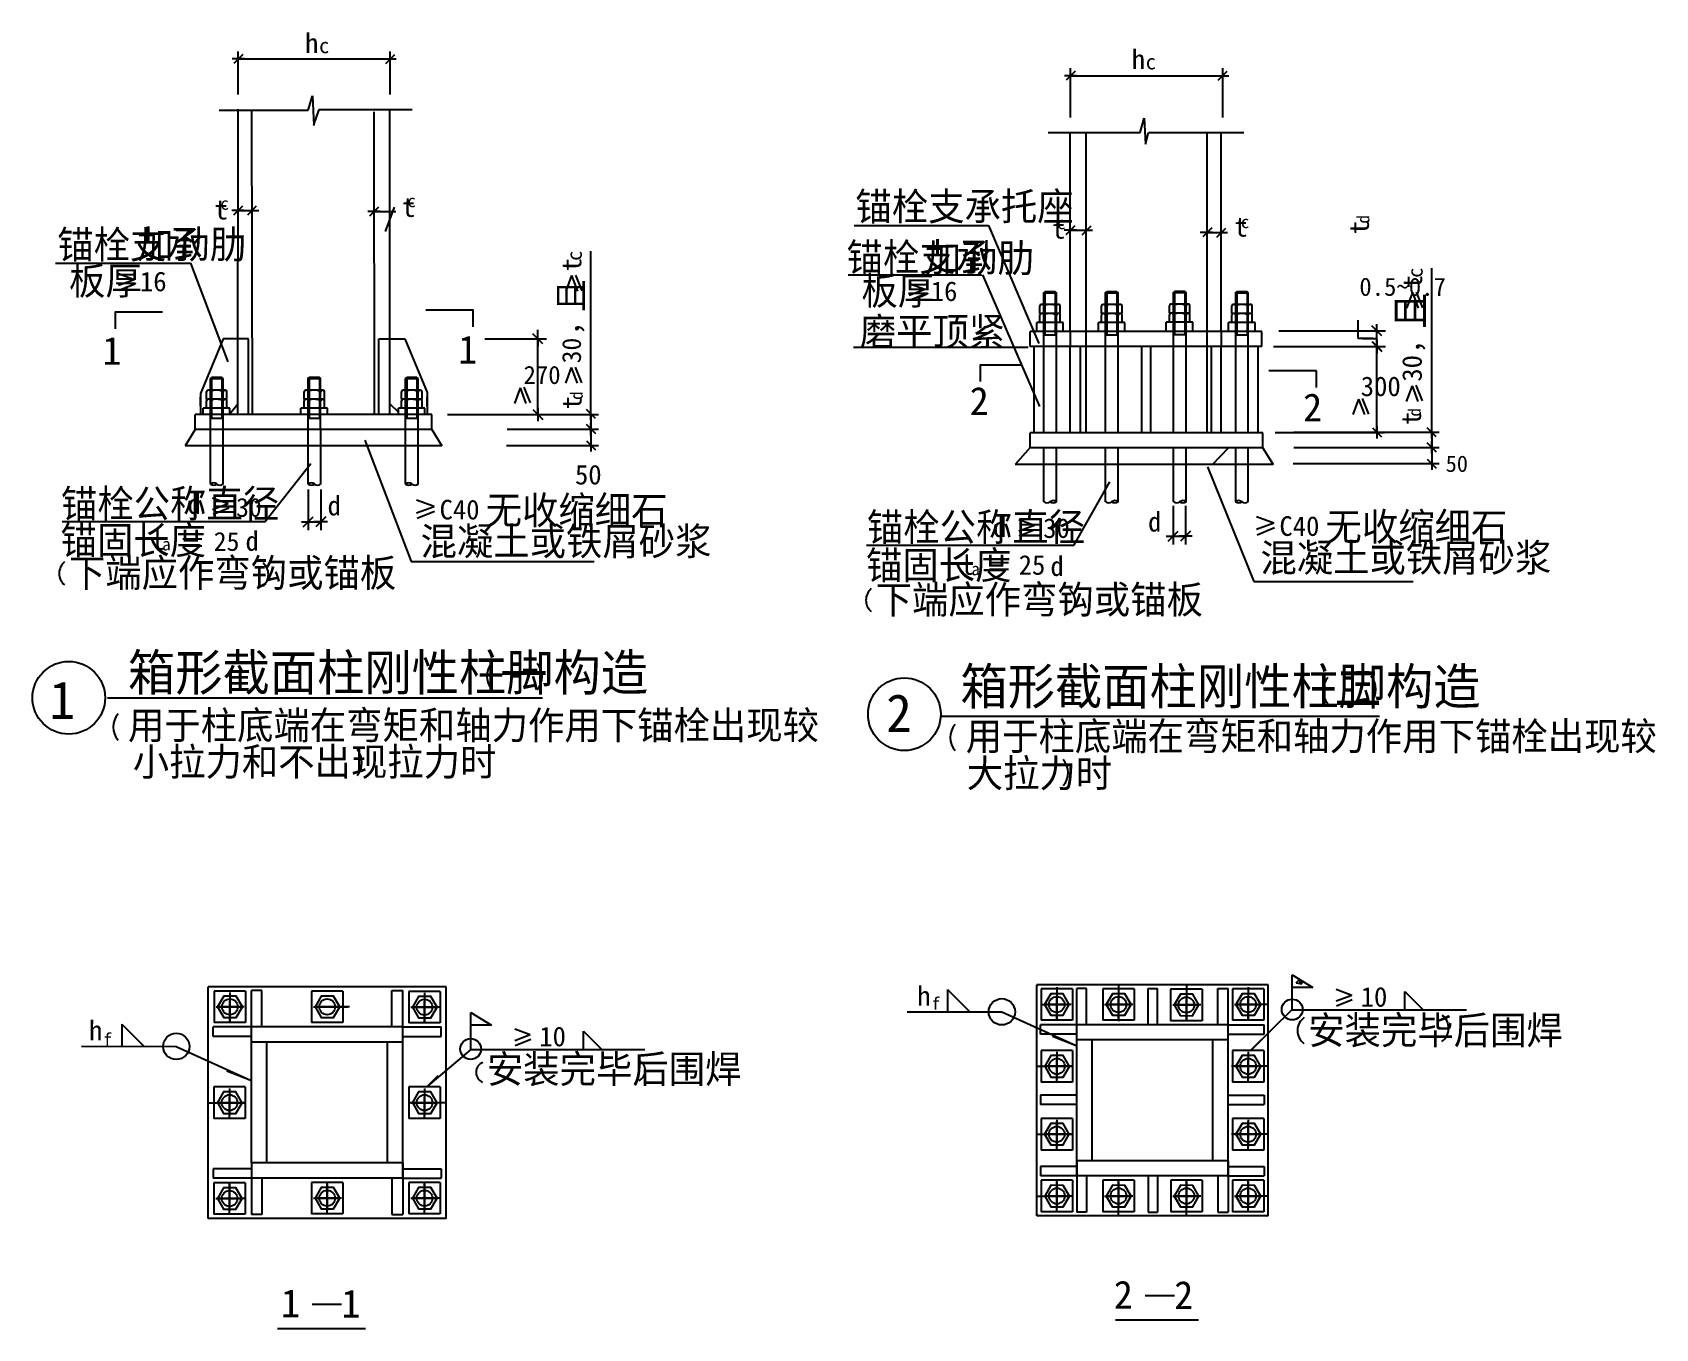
# Model space of a CAD drawing. Header units: metres. Extents: x 1682 to 7484, y 9361 to 13993.
import ezdxf

# ---------------------------------------------------------------- set-up
doc = ezdxf.new("R2010")
doc.units = ezdxf.units.M
for name, color, linetype in [('BOR', 3, 'Continuous'), ('FRAMING', 2, 'Continuous'), ('HIDDEN', 3, 'Continuous'), ('Z', 4, 'Continuous')]:
    doc.layers.add(name, color=color, linetype=linetype)

# ---------------------------------------------------------------- blocks, each defined once
blk = doc.blocks.new('CC')
blk.add_line((-24.24, 0), (24.24, 0))
at = {"layer": 'FRAMING', "color": 6}
blk.add_line((-17.83, -17.83), (17.83, 17.83), dxfattribs=at)

msp = doc.modelspace()

# ---------------------------------------------------------------- hatches: boundary and pattern name
at = {"layer": 'Z'}
h = msp.add_hatch(dxfattribs=at)
h.set_pattern_fill('AR-CONC', scale=9)
h.paths.add_polyline_path([(2320.03, 12573.82), (2263.95, 12573.82), (2228.16, 12515.05), (2320.03, 12515.05)])
h.paths.add_polyline_path([(2365.03, 12573.82), (2365.03, 12515.05), (2666.84, 12515.05), (2666.84, 12573.82)])
h.paths.add_polyline_path([(2711.84, 12573.82), (2711.84, 12515.05), (3016.06, 12515.05), (3016.06, 12573.82)])
h.paths.add_polyline_path([(3061.06, 12515.05), (3145.75, 12515.05), (3109.63, 12573.82), (3061.06, 12573.82)])
h = msp.add_hatch(dxfattribs=at)
h.set_pattern_fill('AR-CONC', scale=9)
h.paths.add_polyline_path([(5297.03, 12448.82), (5297.03, 12508.5), (5247.33, 12508.5), (5195.23, 12448.82)])
h.paths.add_polyline_path([(5517.53, 12448.82), (5517.53, 12508.5), (5342.03, 12508.5), (5342.03, 12448.82)])
h.paths.add_polyline_path([(5562.53, 12508.5), (5562.53, 12448.82), (5760.53, 12448.82), (5760.53, 12508.5)])
h.paths.add_polyline_path([(5982.92, 12448.82), (5982.92, 12508.5), (5805.53, 12508.5), (5805.53, 12448.82)])
h.paths.add_polyline_path([(6116.24, 12448.82), (6079.78, 12508.5), (6027.92, 12508.5), (6027.92, 12448.82)])
h = msp.add_hatch(dxfattribs=at)
h.set_pattern_fill('AR-CONC', scale=0.9)
h.paths.add_polyline_path([(6258.66, 10580.09), (6184.46, 10625.35), (6184.46, 10580.09)])
h = msp.add_hatch(dxfattribs=at)
h.set_pattern_fill('AR-CONC', scale=0.9)
h.paths.add_polyline_path([(3322.91, 10445.38), (3248.71, 10490.65), (3248.71, 10445.38)])

# ---------------------------------------------------------------- linework, layer by layer
for p, q in [((2417.88, 13771.51), (2417.88, 13925.28)), ((2960.88, 13771.51), (2960.88, 13925.28)), ((2418.78, 13898.28), (2959.98, 13898.28)), ((5392.6, 13688.97), (5392.6, 13865.09)), ((5393.5, 13838.09), (5935.64, 13838.09)), ((5936.54, 13688.97), (5936.54, 13865.09)), ((2667.66, 13715.44), (2682.9, 13766.17)), ((2683.57, 13766.17), (2687.38, 13660.31)), ((2349.3, 13715.44), (2668.19, 13715.44)), ((2687.38, 13662.17), (2707.2, 13717.3)), ((2707.2, 13717.3), (3039.83, 13717.3)), ((5313.14, 13635.6), (5640.93, 13635.6)), ((5640.93, 13635.6), (5656.17, 13686.33)), ((5656.17, 13686.33), (5659.98, 13594.13)), ((5659.98, 13594.13), (5671.41, 13635.6)), ((5671.41, 13635.6), (6011.78, 13635.6)), ((2417.03, 13333.03), (2417.03, 13383.43)), ((2417.93, 13356.43), (2468.62, 13356.43)), ((2447.72, 13356.43), (2491.36, 13356.43)), ((2903.13, 13376.45), (2903.13, 13379.89)), ((2904.03, 13352.89), (2956.18, 13352.89)), ((2937.93, 13352.89), (2981.57, 13352.89)), ((2959.75, 13376.45), (2959.75, 13379.89)), ((4618.78, 13302.76), (5099.3, 13302.76)), ((5099.3, 13302.76), (5278.78, 12880.75)), ((5391.53, 13262.64), (5391.53, 13313.04)), ((5394.39, 13286.04), (5445.08, 13286.04)), ((5427.87, 13286.04), (5471.51, 13286.04)), ((5448.72, 13262.64), (5448.72, 13313.04)), ((5899.75, 13277.73), (5856.11, 13277.73)), ((5878.83, 13277.73), (5930.98, 13277.73)), ((3678.33, 12651.07), (3678.33, 13210.82)), ((1764.78, 13167.99), (2246.58, 13167.99)), ((2045.5, 13108.91), (1989.65, 13129.6)), ((2246.58, 13167.99), (2380.15, 12816.18)), ((3609.27, 13123.65), (3588.58, 13067.8)), ((3609.37, 13123.65), (3630.06, 13067.8)), ((4597.4, 13126.46), (5074.22, 13126.46)), ((5077.93, 13126.34), (5281.42, 12656.28)), ((6683.65, 12585.75), (6683.65, 13150.14)), ((2045.5, 13108.81), (1989.65, 13088.13)), ((1991.71, 13071.63), (2047.56, 13094.36)), ((4872.2, 13073.96), (4816.35, 13094.64)), ((4872.2, 13073.86), (4816.35, 13053.17)), ((4818.41, 13036.67), (4874.26, 13059.4)), ((6614.59, 13062.97), (6593.9, 13007.12)), ((6614.69, 13062.97), (6635.37, 13007.12)), ((6651.87, 13009.18), (6629.14, 13065.03)), ((6420.83, 12898.63), (6420.83, 12964.28)), ((3298.69, 12897.5), (3519.08, 12897.5)), ((3489.08, 12628.65), (3489.08, 12929.53)), ((3489.08, 12896.5), (3489.08, 12871.5)), ((6137.05, 12926.64), (6517.78, 12926.64)), ((6487.78, 12871.75), (6487.78, 12925.64)), ((4616.45, 12867.91), (5240.78, 12867.89)), ((6118.07, 12870.62), (6514.72, 12870.62)), ((6137.05, 12870.75), (6517.78, 12870.75)), ((6487.72, 12564.47), (6487.72, 12869.72)), ((3608.16, 12795), (3587.47, 12739.15)), ((3608.26, 12795), (3628.95, 12739.15)), ((3645.45, 12741.21), (3622.71, 12797.06)), ((3425.39, 12722.97), (3404.71, 12667.12)), ((3425.49, 12722.97), (3446.18, 12667.12)), ((3462.68, 12669.18), (3439.95, 12725.03)), ((6613.48, 12729.68), (6592.79, 12673.83)), ((6613.58, 12729.68), (6634.26, 12673.83)), ((6650.76, 12675.89), (6628.03, 12731.74)), ((6421.97, 12682.84), (6401.28, 12626.99)), ((6422.06, 12682.84), (6442.75, 12626.99)), ((6459.25, 12629.06), (6436.52, 12684.91)), ((3165.23, 12627.65), (3519.08, 12627.65)), ((3378.52, 12627.65), (3705.33, 12627.65)), ((3678.33, 12628.35), (3678.33, 12576.16)), ((2870.57, 12535.4), (3035.98, 12101.7)), ((3378.52, 12575.26), (3705.33, 12575.26)), ((3678.33, 12574.36), (3678.33, 12518.05)), ((6123.85, 12563.57), (6514.72, 12563.57)), ((6190.69, 12563.93), (6710.65, 12563.93)), ((6683.65, 12563.03), (6683.65, 12510.84)), ((3376.46, 12517.15), (3705.33, 12517.15)), ((6190.69, 12509.94), (6710.65, 12509.94)), ((6683.65, 12509.04), (6683.65, 12452.73)), ((2513.16, 12243.42), (2677.56, 12452.64)), ((5882.45, 12440.31), (6047.87, 12030.32)), ((6188.63, 12451.83), (6710.65, 12451.83)), ((2667.82, 12359.53), (2667.82, 12214.16)), ((2712.63, 12359.53), (2712.63, 12214.16)), ((5404.89, 12159.55), (5532.84, 12387.32)), ((2382.11, 12308.08), (2326.26, 12328.76)), ((2382.11, 12307.98), (2326.26, 12287.29)), ((3117.42, 12298.12), (3055.37, 12321.11)), ((5759.09, 12300.81), (5759.09, 12162.89)), ((5803.57, 12300.81), (5803.57, 12162.89)), ((2513.16, 12243.42), (1788.72, 12243.42)), ((2328.32, 12270.79), (2384.17, 12293.52)), ((2666.82, 12244.16), (2665.82, 12244.16)), ((2667.82, 12244.16), (2712.63, 12244.16)), ((2713.63, 12244.16), (2714.63, 12244.16)), ((3117.42, 12298.01), (3055.37, 12275.03)), ((3057.66, 12256.69), (3119.71, 12281.95)), ((5263.26, 12230.85), (5207.41, 12251.53)), ((6119.34, 12239.25), (6057.28, 12262.23)), ((2220, 12183), (2288.14, 12183)), ((5263.26, 12230.75), (5207.41, 12210.06)), ((5209.47, 12193.56), (5265.32, 12216.29)), ((5758.09, 12192.89), (5757.09, 12192.89)), ((5759.09, 12192.89), (5803.57, 12192.89)), ((5804.57, 12192.89), (5805.57, 12192.89)), ((6119.34, 12239.14), (6057.28, 12216.15)), ((6059.57, 12197.82), (6121.63, 12223.08)), ((2220, 12158.48), (2288.14, 12158.48)), ((5404.89, 12159.55), (4663.07, 12159.55)), ((3035.98, 12101.7), (3689.95, 12101.7)), ((5102.69, 12099.1), (5170.84, 12099.1)), ((5102.69, 12074.57), (5170.84, 12074.57)), ((6047.87, 12030.32), (6617.27, 12030.32)), ((6184.46, 10501.05), (6184.46, 10625.35)), ((6184.46, 10625.35), (6258.66, 10580.09)), ((2387.78, 10561.84), (2387.78, 10466.92)), ((3083.69, 10560.78), (3083.69, 10465.86)), ((3083.69, 10560.78), (3083.69, 10465.86)), ((4952.37, 10572.61), (5030.43, 10494.55)), ((4952.37, 10572.61), (4952.37, 10495.4)), ((5343.36, 10581.47), (5343.36, 10465.11)), ((5343.36, 10570.01), (5343.36, 10475.09)), ((5564.07, 10586.55), (5564.07, 10459.27)), ((5564.07, 10570.01), (5564.07, 10475.09)), ((5806.48, 10585.18), (5806.48, 10457.9)), ((5806.48, 10568.64), (5806.48, 10473.72)), ((6027.51, 10581.47), (6027.51, 10465.11)), ((6027.51, 10570.01), (6027.51, 10475.09)), ((6258.66, 10580.09), (6184.46, 10580.09)), ((6397.47, 10551.65), (6341.62, 10572.34)), ((6587.8, 10500.2), (6587.8, 10565.61)), ((6587.8, 10565.61), (6653.25, 10500.2)), ((2338.91, 10510.6), (2433.83, 10510.6)), ((2439.38, 10510.6), (2342.26, 10510.6)), ((2346.72, 10510.6), (2433.3, 10510.6)), ((2387.78, 10551.86), (2387.78, 10456.94)), ((2387.78, 10455.17), (2387.78, 10531.84)), ((2686.87, 10510.6), (2781.78, 10510.6)), ((2686.87, 10510.6), (2781.78, 10510.6)), ((2787.34, 10510.6), (2690.21, 10510.6)), ((2714.99, 10510.6), (2809.91, 10510.6)), ((2815.46, 10510.6), (2718.34, 10510.6)), ((3034.82, 10509.53), (3129.74, 10509.53)), ((3034.82, 10509.53), (3129.74, 10509.53)), ((3131.31, 10509.53), (3038.17, 10509.53)), ((3135.29, 10509.53), (3038.17, 10509.53)), ((3135.29, 10509.53), (3038.17, 10509.53)), ((3083.69, 10550.79), (3083.69, 10455.88)), ((3083.69, 10454.11), (3083.69, 10530.77)), ((3083.69, 10454.11), (3083.69, 10530.77)), ((5286.78, 10518.56), (5379.88, 10518.56)), ((5294.49, 10518.77), (5389.41, 10518.77)), ((5394.96, 10518.77), (5297.84, 10518.77)), ((5343.36, 10463.34), (5343.36, 10540.01)), ((5513.93, 10518.77), (5608.85, 10518.77)), ((5515.2, 10518.77), (5610.12, 10518.77)), ((5515.2, 10518.77), (5610.12, 10518.77)), ((5615.67, 10518.77), (5518.55, 10518.77)), ((5564.07, 10463.34), (5564.07, 10540.01)), ((5757.61, 10517.4), (5852.53, 10517.4)), ((5855.35, 10517.4), (5760.43, 10517.4)), ((5858.08, 10517.4), (5760.96, 10517.4)), ((5856.62, 10517.4), (5761.7, 10517.4)), ((5806.48, 10461.97), (5806.48, 10538.64)), ((5978.65, 10518.77), (6073.56, 10518.77)), ((6098.37, 10518.77), (5981.99, 10518.77)), ((6079.11, 10518.77), (5981.99, 10518.77)), ((6027.51, 10463.34), (6027.51, 10540.01)), ((6184.46, 10501.05), (6036.9, 10355.7)), ((6397.47, 10551.55), (6341.62, 10530.86)), ((6343.68, 10514.36), (6399.54, 10537.09)), ((2001.5, 10448.99), (2079.56, 10370.93)), ((2001.5, 10448.99), (2001.5, 10371.78)), ((3248.58, 10358.71), (3248.71, 10490.65)), ((3248.71, 10490.65), (3322.91, 10445.38)), ((3322.91, 10445.38), (3248.71, 10445.38)), ((4808.47, 10493.13), (5147.14, 10492.89)), ((5147.14, 10492.89), (5415.19, 10371.09)), ((6181.81, 10500.23), (6808.36, 10500.23)), ((3461.59, 10410.13), (3405.74, 10430.82)), ((3461.59, 10410.03), (3405.74, 10389.34)), ((3407.8, 10372.84), (3463.65, 10395.57)), ((3651.91, 10424.09), (3717.36, 10358.68)), ((3651.91, 10358.68), (3651.91, 10424.09)), ((1857.6, 10369.51), (2196.27, 10369.27)), ((2196.27, 10369.27), (2464.32, 10247.47)), ((3248.53, 10358.71), (3094.07, 10227.08)), ((3248.58, 10358.71), (3870.73, 10358.71)), ((5343.87, 10349.25), (5343.87, 10254.34)), ((5343.87, 10348.16), (5343.87, 10253.24)), ((5343.87, 10346.88), (5343.87, 10251.96)), ((6027.51, 10349.25), (6027.51, 10254.34)), ((6027.51, 10348.16), (6027.51, 10253.24)), ((6027.51, 10346.88), (6027.51, 10251.96)), ((5276.07, 10298.01), (5403.37, 10298.01)), ((5295, 10298.01), (5389.92, 10298.01)), ((5395.47, 10298.01), (5298.35, 10298.01)), ((5343.87, 10242.59), (5343.87, 10319.25)), ((6095.31, 10298.01), (5968.02, 10298.01)), ((5978.65, 10298.01), (6073.56, 10298.01)), ((6079.11, 10298.01), (5981.99, 10298.01)), ((6027.51, 10242.59), (6027.51, 10319.25)), ((2386.72, 10219.32), (2386.72, 10124.4)), ((2386.72, 10216.95), (2386.72, 10122.03)), ((3083.69, 10219.32), (3083.69, 10124.4)), ((3083.69, 10219.32), (3083.69, 10124.4)), ((3083.69, 10216.95), (3083.69, 10122.03)), ((2309.44, 10168.08), (2446.36, 10168.08)), ((2337.85, 10168.08), (2432.77, 10168.08)), ((2438.32, 10168.08), (2341.2, 10168.08)), ((2386.72, 10112.66), (2386.72, 10189.32)), ((3160.97, 10168.08), (3032.74, 10168.08)), ((3034.82, 10168.08), (3129.74, 10168.08)), ((3034.82, 10168.08), (3129.74, 10168.08)), ((3135.29, 10168.08), (3038.17, 10168.08)), ((3135.29, 10168.08), (3038.17, 10168.08)), ((3083.69, 10112.66), (3083.69, 10189.32)), ((3083.69, 10112.66), (3083.69, 10189.32)), ((5343.36, 10106.47), (5343.36, 10011.55)), ((5343.36, 10006.36), (5343.36, 10101.28)), ((5343.36, 10005.09), (5343.36, 10100.01)), ((6027.51, 10106.47), (6027.51, 10011.55)), ((6027.51, 10006.36), (6027.51, 10101.28)), ((6027.51, 10005.09), (6027.51, 10100.01)), ((5275.56, 10055.23), (5402.86, 10055.23)), ((5294.49, 10055.23), (5389.41, 10055.23)), ((5394.96, 10055.23), (5297.84, 10055.23)), ((5343.36, 9999.81), (5343.36, 10076.47)), ((6095.31, 10055.23), (5968.02, 10055.23)), ((5978.65, 10055.23), (6073.56, 10055.23)), ((6079.11, 10055.23), (5981.99, 10055.23)), ((6027.51, 9999.81), (6027.51, 10076.47)), ((2386.72, 9780.71), (2386.72, 9879.22)), ((2386.72, 9876.8), (2386.72, 9781.88)), ((2735.74, 9781.77), (2735.74, 9886.12)), ((2735.74, 9877.86), (2735.74, 9782.95)), ((2735.74, 9877.86), (2735.74, 9782.95)), ((3083.69, 9781.77), (3083.69, 9880.28)), ((3083.69, 9877.86), (3083.69, 9782.95)), ((5343.87, 9793.22), (5343.87, 9888.14)), ((5343.87, 9885.72), (5343.87, 9790.8)), ((5564.07, 9766.7), (5564.07, 9893.98)), ((5564.07, 9885.72), (5564.07, 9790.8)), ((5806.8, 9766.7), (5806.8, 9893.98)), ((5806.8, 9885.72), (5806.8, 9790.8)), ((6027.51, 9793.22), (6027.51, 9888.14)), ((6027.51, 9885.72), (6027.51, 9790.8)), ((2337.85, 9825.56), (2432.77, 9825.56)), ((2438.32, 9825.56), (2341.2, 9825.56)), ((2345.66, 9825.56), (2432.24, 9825.56)), ((2386.72, 9770.14), (2386.72, 9846.8)), ((2686.87, 9826.62), (2781.78, 9826.62)), ((2686.87, 9826.62), (2781.78, 9826.62)), ((2686.87, 9826.62), (2781.78, 9826.62)), ((2787.34, 9826.62), (2690.21, 9826.62)), ((2787.34, 9826.62), (2690.21, 9826.62)), ((2735.74, 9771.2), (2735.74, 9847.86)), ((2735.74, 9771.2), (2735.74, 9847.86)), ((3034.82, 9826.62), (3129.74, 9826.62)), ((3131.31, 9826.62), (3038.17, 9826.62)), ((3135.29, 9826.62), (3038.17, 9826.62)), ((3083.69, 9771.2), (3083.69, 9847.86)), ((5273.02, 9834.48), (5389.39, 9834.48)), ((5295, 9834.48), (5389.92, 9834.48)), ((5395.47, 9834.48), (5298.35, 9834.48)), ((5343.87, 9779.06), (5343.87, 9855.72)), ((5513.93, 9834.48), (5608.85, 9834.48)), ((5515.2, 9834.48), (5610.12, 9834.48)), ((5515.2, 9834.48), (5610.12, 9834.48)), ((5615.67, 9834.48), (5518.55, 9834.48)), ((5564.07, 9779.06), (5564.07, 9855.72)), ((5757.93, 9834.48), (5852.85, 9834.48)), ((5855.67, 9834.48), (5760.76, 9834.48)), ((5858.4, 9834.48), (5761.28, 9834.48)), ((5856.95, 9834.48), (5762.03, 9834.48)), ((5806.8, 9779.06), (5806.8, 9855.72)), ((5978.65, 9834.48), (6073.56, 9834.48)), ((6098.37, 9834.48), (5981.99, 9834.48)), ((6079.11, 9834.48), (5981.99, 9834.48)), ((6027.51, 9779.06), (6027.51, 9855.72))]:
    msp.add_line(p, q)
for centre, radius in [((5147.14, 10492.89), 47), ((6184.76, 10501.02), 37.13), ((2196.27, 10369.27), 47), ((3248.46, 10359.79), 37.13)]:
    msp.add_circle(centre, radius)
for centre, radius, start, end in [((2329.9, 12365.25), 17.6, 46.48, 129.45), ((2329.9, 12392.43), 17.6, 230.55, 313.52), ((2352.01, 12392.43), 17.6, 230.55, 313.52), ((2678.87, 12365.25), 17.6, 46.48, 129.45), ((2678.87, 12392.43), 17.6, 230.55, 313.52), ((2700.97, 12392.43), 17.6, 230.55, 313.52), ((3027.24, 12365.25), 17.6, 46.48, 129.45), ((3027.24, 12392.43), 17.6, 230.55, 313.52), ((3049.34, 12392.43), 17.6, 230.55, 313.52), ((5308.74, 12329.21), 17.6, 226.48, 309.45), ((5330.85, 12302.03), 17.6, 50.55, 133.52), ((5330.85, 12329.21), 17.6, 226.48, 309.45), ((5529.24, 12329.21), 17.6, 226.48, 309.45), ((5551.35, 12302.03), 17.6, 50.55, 133.52), ((5551.35, 12329.21), 17.6, 226.48, 309.45), ((5772.24, 12329.21), 17.6, 226.48, 309.45), ((5794.35, 12302.03), 17.6, 50.55, 133.52), ((5794.35, 12329.21), 17.6, 226.48, 309.45), ((5993.64, 12302.03), 17.6, 46.48, 129.45), ((5993.64, 12329.21), 17.6, 230.55, 313.52), ((6015.75, 12329.21), 17.6, 230.55, 313.52), ((6262.13, 10425.52), 58.32, 126.28, 232.25), ((6685.67, 10434.01), 58.32, 306.28, 52.25), ((3307.17, 10276.18), 39.25, 113.17, 244.93), ((3833.74, 10282.89), 39.25, 293.17, 64.93)]:
    msp.add_arc(centre, radius, start, end)
at = {"layer": 'BOR'}
for centre in [(1812.04, 11615), (4798.54, 11556.44)]:
    msp.add_circle(centre, 129.85, dxfattribs=at)
at = {"layer": 'FRAMING'}
for p, q in [((2416.75, 12627.82), (2417.17, 13718.85)), ((2959.34, 12627.82), (2959.58, 13716.26)), ((5391.53, 12924.68), (5391.53, 13635.6)), ((5931.53, 12924.68), (5931.53, 13635.6)), ((2451.43, 13340.89), (2483.53, 13372.99)), ((2943.7, 13281.26), (2975.8, 13368.94)), ((5433.64, 13269.99), (5465.74, 13302.09)), ((5898.12, 13294.34), (5866.02, 13262.23)), ((3646.56, 13069.86), (3623.83, 13125.71)), ((5296.75, 13062.6), (5301.26, 13066.09)), ((5296.75, 13062.6), (5342.11, 13062.6)), ((5297.03, 13020.93), (5297.03, 13063.03)), ((5337.73, 13066.09), (5301.26, 13066.09)), ((5342.11, 13062.6), (5337.73, 13066.09)), ((5342.03, 13020.93), (5342.03, 13063.03)), ((5517.25, 13062.6), (5521.76, 13066.09)), ((5517.25, 13062.6), (5562.61, 13062.6)), ((5517.53, 13020.93), (5517.53, 13063.03)), ((5558.23, 13066.09), (5521.76, 13066.09)), ((5562.61, 13062.6), (5558.23, 13066.09)), ((5562.53, 13020.93), (5562.53, 13063.03)), ((5760.13, 13063.59), (5764.63, 13067.09)), ((5760.13, 13063.59), (5805.48, 13063.59)), ((5760.4, 13021.92), (5760.4, 13064.03)), ((5801.1, 13067.09), (5764.63, 13067.09)), ((5805.48, 13063.59), (5801.1, 13067.09)), ((5805.4, 13021.92), (5805.4, 13064.03)), ((5982.65, 13062.6), (5987.16, 13066.09)), ((5982.65, 13062.6), (6028, 13062.6)), ((5982.92, 13020.93), (5982.92, 13063.03)), ((6023.63, 13066.09), (5987.16, 13066.09)), ((6028, 13062.6), (6023.63, 13066.09)), ((6027.92, 13020.93), (6027.92, 13063.03)), ((3258.18, 13000.45), (3088.03, 13000.45)), ((3256.53, 13000.2), (3256.53, 12940.48)), ((5282.78, 12988.32), (5282.78, 13015.32)), ((5350.69, 13020.72), (5288.18, 13020.72)), ((5356.09, 12988.32), (5356.09, 13015.32)), ((5503.28, 12988.32), (5503.28, 13015.32)), ((5571.19, 13020.72), (5508.68, 13020.72)), ((5576.59, 12988.32), (5576.59, 13015.32)), ((5746.15, 12989.32), (5746.15, 13016.32)), ((5814.06, 13021.72), (5751.55, 13021.72)), ((5819.46, 12989.32), (5819.46, 13016.32)), ((5968.67, 12988.32), (5968.67, 13015.32)), ((6036.58, 13020.72), (5974.07, 13020.72)), ((6041.98, 12988.32), (6041.98, 13015.32)), ((1976.72, 12993.87), (2146.87, 12993.87)), ((1978.38, 12993.62), (1978.38, 12933.9)), ((5366.2, 12956.62), (5271.59, 12956.62)), ((5271.59, 12924.95), (5271.59, 12956.62)), ((5356.09, 12988.32), (5282.78, 12988.32)), ((5282.78, 12955.94), (5282.78, 12982.94)), ((5350.69, 12988.34), (5288.18, 12988.34)), ((5356.09, 12955.94), (5356.09, 12982.94)), ((5366.2, 12924.95), (5366.2, 12956.62)), ((5586.7, 12956.62), (5492.09, 12956.62)), ((5492.09, 12924.95), (5492.09, 12956.62)), ((5576.59, 12988.32), (5503.28, 12988.32)), ((5503.28, 12955.94), (5503.28, 12982.94)), ((5571.19, 12988.34), (5508.68, 12988.34)), ((5576.59, 12955.94), (5576.59, 12982.94)), ((5586.7, 12924.95), (5586.7, 12956.62)), ((5829.57, 12957.62), (5734.96, 12957.62)), ((5734.96, 12925.95), (5734.96, 12957.62)), ((5819.46, 12989.32), (5746.15, 12989.32)), ((5746.15, 12956.94), (5746.15, 12983.94)), ((5814.06, 12989.34), (5751.55, 12989.34)), ((5819.46, 12956.94), (5819.46, 12983.94)), ((5829.57, 12925.95), (5829.57, 12957.62)), ((6052.09, 12956.62), (5957.48, 12956.62)), ((5957.48, 12924.95), (5957.48, 12956.62)), ((6041.98, 12988.32), (5968.67, 12988.32)), ((5968.67, 12955.94), (5968.67, 12982.94)), ((6036.58, 12988.34), (5974.07, 12988.34)), ((6041.98, 12955.94), (6041.98, 12982.94)), ((6052.09, 12924.95), (6052.09, 12956.62)), ((2363.6, 12897.51), (2282.79, 12702.15)), ((2417.95, 12897.51), (2363.6, 12897.51)), ((2454.19, 12897.51), (2417.95, 12897.51)), ((2454.19, 12628.5), (2454.19, 12897.51)), ((2920.09, 12628.5), (2920.09, 12897.51)), ((2920.09, 12897.51), (2958.92, 12897.51)), ((2958.92, 12897.51), (3013.27, 12897.51)), ((3013.27, 12897.51), (3093.48, 12706.17)), ((6076.68, 12924.68), (5248.21, 12924.68)), ((5248.21, 12870.68), (5248.21, 12924.68)), ((6076.68, 12870.68), (6076.68, 12924.68)), ((6076.68, 12870.68), (5248.21, 12870.68)), ((5262.51, 12562.67), (5262.51, 12872.03)), ((5297.03, 12562.5), (5297.03, 12870.68)), ((5342.03, 12562.5), (5342.03, 12870.68)), ((5391.53, 12562.5), (5391.53, 12870.68)), ((5427.91, 12561.64), (5427.91, 12870.64)), ((5517.53, 12562.5), (5517.53, 12870.68)), ((5562.53, 12562.5), (5562.53, 12870.68)), ((5647.09, 12562.5), (5647.09, 12870.68)), ((5680.01, 12562.5), (5680.01, 12870.68)), ((5760.53, 12562.5), (5760.53, 12870.68)), ((5805.53, 12562.5), (5805.53, 12870.68)), ((5895.89, 12561.64), (5895.89, 12870.64)), ((5931.53, 12562.5), (5931.53, 12870.68)), ((5982.92, 12562.5), (5982.92, 12870.68)), ((6027.92, 12562.5), (6027.92, 12870.68)), ((6062.86, 12562.67), (6062.86, 12872.03)), ((5068.44, 12804.99), (5220.09, 12804.99)), ((5070.1, 12804.74), (5070.1, 12745.02)), ((6271.66, 12783.69), (6101.51, 12783.69)), ((6270, 12783.44), (6270, 12723.72)), ((2304.03, 12681.8), (2304.03, 12708.8)), ((2371.94, 12714.2), (2309.43, 12714.2)), ((2318.01, 12756.07), (2322.52, 12759.57)), ((2318.01, 12756.07), (2363.37, 12756.07)), ((2318.29, 12714.41), (2318.29, 12756.51)), ((2358.99, 12759.57), (2322.52, 12759.57)), ((2363.37, 12756.07), (2358.99, 12759.57)), ((2363.29, 12714.41), (2363.29, 12756.51)), ((2377.34, 12681.8), (2377.34, 12708.8)), ((2653, 12681.8), (2653, 12708.8)), ((2720.91, 12714.2), (2658.4, 12714.2)), ((2666.98, 12756.07), (2671.48, 12759.57)), ((2666.98, 12756.07), (2712.33, 12756.07)), ((2667.25, 12714.41), (2667.25, 12756.51)), ((2707.95, 12759.57), (2671.48, 12759.57)), ((2712.33, 12756.07), (2707.95, 12759.57)), ((2712.25, 12714.41), (2712.25, 12756.51)), ((2726.31, 12681.8), (2726.31, 12708.8)), ((3001.37, 12681.8), (3001.37, 12708.8)), ((3069.28, 12714.2), (3006.77, 12714.2)), ((3015.35, 12756.07), (3019.85, 12759.57)), ((3015.35, 12756.07), (3060.7, 12756.07)), ((3015.62, 12714.41), (3015.62, 12756.51)), ((3056.32, 12759.57), (3019.85, 12759.57)), ((3060.7, 12756.07), (3056.32, 12759.57)), ((3060.62, 12714.41), (3060.62, 12756.51)), ((3074.68, 12681.8), (3074.68, 12708.8)), ((3093.48, 12706.17), (3093.48, 12627.82)), ((2282.79, 12702.15), (2282.79, 12627.82)), ((2282.79, 12657.75), (2282.79, 12690.82)), ((2292.85, 12626.9), (2292.85, 12650.1)), ((2387.45, 12650.1), (2292.85, 12650.1)), ((2377.34, 12681.8), (2304.03, 12681.8)), ((2304.03, 12649.42), (2304.03, 12676.42)), ((2371.94, 12681.82), (2309.43, 12681.82)), ((2377.34, 12649.42), (2377.34, 12676.42)), ((2416.64, 12664.74), (2386.9, 12627.77)), ((2387.45, 12626.9), (2387.45, 12650.1)), ((2736.42, 12650.1), (2641.81, 12650.1)), ((2641.81, 12626.9), (2641.81, 12650.1)), ((2726.31, 12681.8), (2653, 12681.8)), ((2653, 12649.42), (2653, 12676.42)), ((2720.91, 12681.82), (2658.4, 12681.82)), ((2726.31, 12649.42), (2726.31, 12676.42)), ((2736.42, 12626.9), (2736.42, 12650.1)), ((2959.14, 12665.94), (2990.18, 12635.49)), ((2990.18, 12626.9), (2990.18, 12650.1)), ((3084.79, 12650.1), (2990.18, 12650.1)), ((3074.68, 12681.8), (3001.37, 12681.8)), ((3001.37, 12649.42), (3001.37, 12676.42)), ((3069.28, 12681.82), (3006.77, 12681.82)), ((3074.68, 12649.42), (3074.68, 12676.42)), ((3084.79, 12626.9), (3084.79, 12650.1)), ((3093.48, 12657.75), (3093.48, 12690.82)), ((3109.65, 12627.82), (2263.95, 12627.82)), ((2263.95, 12573.82), (2263.95, 12627.82)), ((3109.65, 12573.82), (3109.65, 12627.82)), ((2263.95, 12573.82), (2228.16, 12515.05)), ((3109.65, 12573.82), (2263.95, 12573.82)), ((2318.72, 12378.84), (2318.72, 12573.82)), ((2363.72, 12378.84), (2363.72, 12573.82)), ((2667.69, 12378.84), (2667.69, 12573.82)), ((2712.69, 12378.84), (2712.69, 12573.82)), ((3016.06, 12378.84), (3016.06, 12573.82)), ((3061.06, 12378.84), (3061.06, 12573.82)), ((3109.48, 12574.06), (3145.75, 12515.05)), ((6079.91, 12562.5), (5248.41, 12562.5)), ((5248.41, 12508.5), (5248.41, 12562.5)), ((6079.91, 12508.5), (6079.91, 12562.5)), ((3145.75, 12515.05), (2228.16, 12515.05)), ((5248.3, 12509.61), (5195.23, 12448.82)), ((6079.91, 12508.5), (5248.41, 12508.5)), ((5297.03, 12315.62), (5297.03, 12508.5)), ((5342.03, 12315.62), (5342.03, 12508.5)), ((5517.53, 12315.62), (5517.53, 12508.5)), ((5562.53, 12315.62), (5562.53, 12508.5)), ((5760.53, 12315.62), (5760.53, 12508.5)), ((5805.53, 12315.62), (5805.53, 12508.5)), ((5982.92, 12315.62), (5982.92, 12508.5)), ((6027.92, 12315.62), (6027.92, 12508.5)), ((6079.1, 12509.61), (6116.24, 12448.82)), ((6116.24, 12448.82), (5195.23, 12448.82)), ((1950.97, 11614.58), (3505.8, 11614.58)), ((4933.09, 11549.25), (6497.09, 11549.25)), ((2310.57, 9754.68), (2310.57, 10582.47)), ((3160.39, 10582.47), (2310.57, 10582.47)), ((2444.03, 10566.85), (2331.53, 10566.85)), ((2331.53, 10566.85), (2331.53, 10454.35)), ((2444.03, 10566.85), (2444.03, 10454.35)), ((2501.57, 10568.97), (2465.48, 10568.97)), ((2465.48, 10438.57), (2465.48, 10568.97)), ((2501.57, 10438.57), (2501.57, 10568.97)), ((2791.99, 10566.85), (2679.49, 10566.85)), ((2679.49, 10566.85), (2679.49, 10454.35)), ((2791.99, 10566.85), (2791.99, 10454.35)), ((2966.4, 10568.97), (3005.48, 10568.97)), ((2966.4, 10438.57), (2966.4, 10568.97)), ((3005.48, 10438.57), (3005.48, 10568.97)), ((3027.44, 10565.78), (3027.44, 10453.28)), ((3139.94, 10565.78), (3027.44, 10565.78)), ((3139.94, 10565.78), (3139.94, 10453.28)), ((3160.39, 9754.68), (3160.39, 10582.47)), ((5272.3, 9763.41), (5272.3, 10589.71)), ((6098.63, 10589.71), (5272.3, 10589.71)), ((5287.11, 10575.02), (5287.11, 10462.52)), ((5399.61, 10575.02), (5287.11, 10575.02)), ((5399.61, 10575.02), (5399.61, 10462.52)), ((5415.46, 10446.56), (5415.46, 10576.21)), ((5449.44, 10576.21), (5415.46, 10576.21)), ((5449.44, 10446.56), (5449.44, 10576.21)), ((5507.82, 10575.02), (5507.82, 10462.52)), ((5620.32, 10575.02), (5507.82, 10575.02)), ((5620.32, 10575.02), (5620.32, 10462.52)), ((5669.91, 10576.21), (5703.88, 10576.21)), ((5669.91, 10446.56), (5669.91, 10576.21)), ((5703.88, 10446.56), (5703.88, 10576.21)), ((5750.23, 10573.65), (5750.23, 10461.15)), ((5862.73, 10573.65), (5750.23, 10573.65)), ((5862.73, 10573.65), (5862.73, 10461.15)), ((5918.63, 10576.21), (5955.46, 10576.21)), ((5918.63, 10446.56), (5918.63, 10576.21)), ((5955.46, 10446.56), (5955.46, 10576.21)), ((5971.26, 10575.02), (5971.26, 10462.52)), ((6083.76, 10575.02), (5971.26, 10575.02)), ((6083.76, 10575.02), (6083.76, 10462.52)), ((6098.63, 9763.41), (6098.63, 10589.71)), ((2444.03, 10454.35), (2331.53, 10454.35)), ((2791.99, 10454.35), (2679.49, 10454.35)), ((3139.94, 10453.28), (3027.44, 10453.28)), ((5415.46, 10446.56), (5285.8, 10446.56)), ((5285.8, 10412.57), (5285.8, 10446.56)), ((5399.61, 10462.52), (5287.11, 10462.52)), ((5955.46, 10446.56), (5415.46, 10446.56)), ((5415.46, 10392.56), (5415.46, 10446.56)), ((5620.32, 10462.52), (5507.82, 10462.52)), ((5712.46, 10446.56), (5658.46, 10446.56)), ((5862.73, 10461.15), (5750.23, 10461.15)), ((5955.46, 10446.56), (5901.46, 10446.56)), ((5955.46, 10392.56), (5955.46, 10446.56)), ((5955.46, 10178.81), (5955.46, 10446.56)), ((5955.46, 10446.56), (6085.13, 10446.56)), ((6083.76, 10462.52), (5971.26, 10462.52)), ((6085.13, 10412.57), (6085.13, 10446.56)), ((2465.48, 10438.57), (2328.12, 10438.57)), ((2328.12, 10405.07), (2328.12, 10438.57)), ((2465.48, 10405.07), (2328.12, 10405.07)), ((3005.48, 10438.57), (2465.48, 10438.57)), ((2465.48, 10384.57), (2465.48, 10438.57)), ((3005.48, 10384.57), (2465.48, 10384.57)), ((2465.48, 10168.57), (2465.48, 10384.57)), ((2519.48, 10170.82), (2519.48, 10384.57)), ((3005.48, 10438.57), (2951.48, 10438.57)), ((2951.48, 10168.57), (2951.48, 10384.57)), ((3005.48, 10384.57), (3005.48, 10438.57)), ((3005.48, 10170.82), (3005.48, 10438.57)), ((3005.48, 10438.57), (3142.84, 10438.57)), ((3005.48, 10405.07), (3142.84, 10405.07)), ((3142.84, 10405.07), (3142.84, 10438.57)), ((5415.46, 10412.57), (5285.8, 10412.57)), ((5415.46, 9906.56), (5415.46, 10392.56)), ((5955.46, 10392.56), (5415.46, 10392.56)), ((5469.46, 10176.56), (5469.46, 10392.56)), ((5901.46, 10176.56), (5901.46, 10392.56)), ((5955.46, 10412.57), (6085.13, 10412.57)), ((5287.62, 10354.26), (5287.62, 10241.76)), ((5400.12, 10354.26), (5287.62, 10354.26)), ((5400.12, 10354.26), (5400.12, 10241.76)), ((5971.26, 10354.26), (5971.26, 10241.76)), ((6083.76, 10354.26), (5971.26, 10354.26)), ((6083.76, 10354.26), (6083.76, 10241.76)), ((2442.97, 10224.33), (2330.47, 10224.33)), ((2330.47, 10224.33), (2330.47, 10111.83)), ((2442.97, 10224.33), (2442.97, 10111.83)), ((3027.44, 10224.33), (3027.44, 10111.83)), ((3139.94, 10224.33), (3027.44, 10224.33)), ((3139.94, 10224.33), (3139.94, 10111.83)), ((5400.12, 10241.76), (5287.62, 10241.76)), ((6083.76, 10241.76), (5971.26, 10241.76)), ((2465.48, 9952.57), (2465.48, 10168.57)), ((2519.48, 9952.57), (2519.48, 10170.82)), ((2951.48, 9952.57), (2951.48, 10168.57)), ((3005.48, 9903.07), (3005.48, 10170.82)), ((5285.8, 10194.98), (5285.8, 10161)), ((5415.46, 10194.98), (5285.8, 10194.98)), ((5415.46, 10161), (5285.8, 10161)), ((5415.46, 10149.56), (5415.46, 10203.56)), ((5469.46, 9960.56), (5469.46, 10176.56)), ((5901.46, 9965.06), (5901.46, 10176.56)), ((5955.46, 10149.56), (5955.46, 10203.56)), ((5955.46, 10194.98), (6085.13, 10194.98)), ((5955.46, 9911.06), (5955.46, 10178.81)), ((5955.46, 10161), (6085.13, 10161)), ((6085.13, 10194.98), (6085.13, 10161)), ((2442.97, 10111.83), (2330.47, 10111.83)), ((3139.94, 10111.83), (3027.44, 10111.83)), ((5287.11, 10111.48), (5287.11, 9998.98)), ((5399.61, 10111.48), (5287.11, 10111.48)), ((5399.61, 10111.48), (5399.61, 9998.98)), ((5971.26, 10111.48), (5971.26, 9998.98)), ((6083.76, 10111.48), (5971.26, 10111.48)), ((6083.76, 10111.48), (6083.76, 9998.98)), ((5399.61, 9998.98), (5287.11, 9998.98)), ((6083.76, 9998.98), (5971.26, 9998.98)), ((2328.12, 9931.7), (2328.12, 9898.57)), ((2465.48, 9931.7), (2328.12, 9931.7)), ((3005.48, 9952.57), (2465.48, 9952.57)), ((2465.48, 9952.57), (2465.48, 9898.57)), ((3005.48, 9952.57), (3005.48, 9898.57)), ((3005.48, 9931.7), (3142.84, 9931.7)), ((3142.84, 9931.7), (3142.84, 9898.57)), ((5285.8, 9940.55), (5285.8, 9906.56)), ((5415.46, 9940.55), (5285.8, 9940.55)), ((5955.46, 9960.56), (5415.46, 9960.56)), ((5415.46, 9960.56), (5415.46, 9906.56)), ((5955.46, 9960.56), (5955.46, 9906.56)), ((5955.46, 9940.55), (6085.13, 9940.55)), ((6085.13, 9940.55), (6085.13, 9906.56)), ((2465.48, 9898.57), (2328.12, 9898.57)), ((2442.97, 9881.81), (2330.47, 9881.81)), ((2330.47, 9881.81), (2330.47, 9769.31)), ((2442.97, 9881.81), (2442.97, 9769.31)), ((3000.98, 9898.57), (2465.48, 9898.57)), ((2465.48, 9898.57), (2465.48, 9768.18)), ((2501.57, 9898.57), (2501.57, 9768.18)), ((2791.99, 9882.87), (2679.49, 9882.87)), ((2679.49, 9882.87), (2679.49, 9770.37)), ((2791.99, 9882.87), (2791.99, 9770.37)), ((3005.48, 9898.57), (2951.48, 9898.57)), ((3005.48, 9898.57), (2951.48, 9898.57)), ((2966.4, 9898.57), (2966.4, 9768.18)), ((3005.48, 9898.57), (3005.48, 9768.18)), ((3005.48, 9898.57), (3142.84, 9898.57)), ((3027.44, 9882.87), (3027.44, 9770.37)), ((3139.94, 9882.87), (3027.44, 9882.87)), ((3139.94, 9882.87), (3139.94, 9770.37)), ((5415.46, 9906.56), (5285.8, 9906.56)), ((5287.62, 9890.73), (5287.62, 9778.23)), ((5400.12, 9890.73), (5287.62, 9890.73)), ((5400.12, 9890.73), (5400.12, 9778.23)), ((5950.96, 9906.56), (5415.46, 9906.56)), ((5415.46, 9906.56), (5415.46, 9776.91)), ((5449.44, 9906.56), (5449.44, 9776.91)), ((5507.82, 9890.73), (5507.82, 9778.23)), ((5620.32, 9890.73), (5507.82, 9890.73)), ((5620.32, 9890.73), (5620.32, 9778.23)), ((5712.46, 9906.56), (5658.46, 9906.56)), ((5669.91, 9906.56), (5669.91, 9776.91)), ((5703.88, 9906.56), (5703.88, 9776.91)), ((5750.55, 9890.73), (5750.55, 9778.23)), ((5863.05, 9890.73), (5750.55, 9890.73)), ((5863.05, 9890.73), (5863.05, 9778.23)), ((5955.46, 9906.56), (5901.46, 9906.56)), ((5955.46, 9906.56), (5901.46, 9906.56)), ((5918.63, 9906.56), (5918.63, 9776.91)), ((5955.46, 9906.56), (5955.46, 9776.91)), ((5955.46, 9906.56), (6085.13, 9906.56)), ((5971.26, 9890.73), (5971.26, 9778.23)), ((6083.76, 9890.73), (5971.26, 9890.73)), ((6083.76, 9890.73), (6083.76, 9778.23)), ((3160.39, 9754.68), (2310.57, 9754.68)), ((2442.97, 9769.31), (2330.47, 9769.31)), ((2501.57, 9768.18), (2465.48, 9768.18)), ((2791.99, 9770.37), (2679.49, 9770.37)), ((2966.4, 9768.18), (3005.48, 9768.18)), ((3139.94, 9770.37), (3027.44, 9770.37)), ((6098.63, 9763.41), (5272.3, 9763.41)), ((5400.12, 9778.23), (5287.62, 9778.23)), ((5449.44, 9776.91), (5415.46, 9776.91)), ((5620.32, 9778.23), (5507.82, 9778.23)), ((5669.91, 9776.91), (5703.88, 9776.91)), ((5863.05, 9778.23), (5750.55, 9778.23)), ((5918.63, 9776.91), (5955.46, 9776.91)), ((6083.76, 9778.23), (5971.26, 9778.23)), ((2558.01, 9360.95), (2850.47, 9360.95)), ((2576.43, 9360.95), (2872.96, 9360.95)), ((5553.14, 9391.49), (5849.67, 9391.49)), ((5557.59, 9391.49), (5850.05, 9391.49))]:
    msp.add_line(p, q, dxfattribs=at)
for points in [[(2344.15, 10510.67), (2366.16, 10472.34), (2410.36, 10472.24), (2432.55, 10510.47), (2410.54, 10548.79), (2366.34, 10548.9)], [(2692.11, 10510.67), (2714.12, 10472.34), (2758.32, 10472.24), (2780.51, 10510.47), (2758.5, 10548.79), (2714.3, 10548.9)], [(3040.06, 10509.61), (3062.07, 10471.28), (3106.27, 10471.18), (3128.46, 10509.4), (3106.45, 10547.73), (3062.25, 10547.84)], [(5299.73, 10518.84), (5321.74, 10480.51), (5365.94, 10480.41), (5388.13, 10518.64), (5366.12, 10556.97), (5321.92, 10557.07)], [(5520.44, 10518.84), (5542.45, 10480.51), (5586.65, 10480.41), (5608.84, 10518.64), (5586.83, 10556.97), (5542.63, 10557.07)], [(5762.85, 10517.47), (5784.86, 10479.14), (5829.06, 10479.04), (5851.25, 10517.27), (5829.24, 10555.6), (5785.04, 10555.7)], [(5983.89, 10518.84), (6005.9, 10480.51), (6050.1, 10480.41), (6072.29, 10518.64), (6050.28, 10556.97), (6006.08, 10557.07)], [(5300.24, 10298.09), (5322.25, 10259.76), (5366.45, 10259.66), (5388.64, 10297.88), (5366.63, 10336.21), (5322.43, 10336.32)], [(5983.89, 10298.09), (6005.9, 10259.76), (6050.1, 10259.66), (6072.29, 10297.88), (6050.28, 10336.21), (6006.08, 10336.32)], [(2343.09, 10168.15), (2365.1, 10129.82), (2409.3, 10129.72), (2431.49, 10167.95), (2409.48, 10206.28), (2365.28, 10206.38)], [(3040.06, 10168.15), (3062.07, 10129.82), (3106.27, 10129.72), (3128.46, 10167.95), (3106.45, 10206.28), (3062.25, 10206.38)], [(5299.73, 10055.31), (5321.74, 10016.98), (5365.94, 10016.87), (5388.13, 10055.1), (5366.12, 10093.43), (5321.92, 10093.53)], [(5983.89, 10055.31), (6005.9, 10016.98), (6050.1, 10016.87), (6072.29, 10055.1), (6050.28, 10093.43), (6006.08, 10093.53)], [(2343.09, 9825.64), (2365.1, 9787.31), (2409.3, 9787.2), (2431.49, 9825.43), (2409.48, 9863.76), (2365.28, 9863.86)], [(2692.11, 9826.7), (2714.12, 9788.37), (2758.32, 9788.27), (2780.51, 9826.49), (2758.5, 9864.82), (2714.3, 9864.93)], [(3040.06, 9826.7), (3062.07, 9788.37), (3106.27, 9788.27), (3128.46, 9826.49), (3106.45, 9864.82), (3062.25, 9864.93)], [(5300.24, 9834.55), (5322.25, 9796.22), (5366.45, 9796.12), (5388.64, 9834.35), (5366.63, 9872.68), (5322.43, 9872.78)], [(5520.44, 9834.55), (5542.45, 9796.22), (5586.65, 9796.12), (5608.84, 9834.35), (5586.83, 9872.68), (5542.63, 9872.78)], [(5763.18, 9834.55), (5785.19, 9796.22), (5829.39, 9796.12), (5851.58, 9834.35), (5829.56, 9872.68), (5785.37, 9872.78)], [(5983.89, 9834.55), (6005.9, 9796.22), (6050.1, 9796.12), (6072.29, 9834.35), (6050.28, 9872.68), (6006.08, 9872.78)]]:
    msp.add_lwpolyline(points, close=True, dxfattribs=at)
for centre in [(2387.78, 10510.6), (2735.74, 10510.6), (3083.69, 10509.53), (5343.36, 10518.77), (5564.07, 10518.77), (5806.48, 10517.4), (6027.51, 10518.77), (5343.87, 10298.01), (6027.51, 10298.01), (2386.72, 10168.08), (3083.69, 10168.08), (5343.36, 10055.23), (6027.51, 10055.23), (5343.87, 9834.48), (5564.07, 9834.48), (5806.8, 9834.48), (6027.51, 9834.48), (2386.72, 9825.56), (2735.74, 9826.62), (3083.69, 9826.62)]:
    msp.add_circle(centre, 28.12, dxfattribs=at)
for centre, radius, start, end in [((5288.18, 13015.32), 5.4, 90, 180), ((5289.72, 13013.02), 7.88, 25.52, 150.4), ((5318.97, 12969.27), 51.63, 63.35, 115.39), ((5349.18, 13013.62), 7.28, 18.39, 165.69), ((5350.69, 13015.32), 5.4, 0, 90), ((5508.68, 13015.32), 5.4, 90, 180), ((5510.22, 13013.02), 7.88, 25.52, 150.4), ((5539.47, 12969.27), 51.63, 63.35, 115.39), ((5569.68, 13013.62), 7.28, 18.39, 165.69), ((5571.19, 13015.32), 5.4, 0, 90), ((5751.55, 13016.32), 5.4, 90, 180), ((5753.09, 13014.02), 7.88, 25.52, 150.4), ((5782.34, 12970.27), 51.63, 63.35, 115.39), ((5812.55, 13014.61), 7.28, 18.39, 165.69), ((5814.06, 13016.32), 5.4, 0, 90), ((5974.07, 13015.32), 5.4, 90, 180), ((5975.62, 13013.02), 7.88, 25.52, 150.4), ((6004.86, 12969.27), 51.63, 63.35, 115.39), ((6035.07, 13013.62), 7.28, 18.39, 165.69), ((6036.58, 13015.32), 5.4, 0, 90), ((5288.18, 12982.94), 5.4, 90, 180), ((5289.72, 12980.64), 7.88, 25.52, 150.4), ((5318.97, 12936.89), 51.63, 63.35, 115.39), ((5349.18, 12981.24), 7.28, 18.39, 165.69), ((5350.69, 12982.94), 5.4, 0, 90), ((5508.68, 12982.94), 5.4, 90, 180), ((5510.22, 12980.64), 7.88, 25.52, 150.4), ((5539.47, 12936.89), 51.63, 63.35, 115.39), ((5569.68, 12981.24), 7.28, 18.39, 165.69), ((5571.19, 12982.94), 5.4, 0, 90), ((5751.55, 12983.94), 5.4, 90, 180), ((5753.09, 12981.64), 7.88, 25.52, 150.4), ((5782.34, 12937.89), 51.63, 63.35, 115.39), ((5812.55, 12982.23), 7.28, 18.39, 165.69), ((5814.06, 12983.94), 5.4, 0, 90), ((5974.07, 12982.94), 5.4, 90, 180), ((5975.62, 12980.64), 7.88, 25.52, 150.4), ((6004.86, 12936.89), 51.63, 63.35, 115.39), ((6035.07, 12981.24), 7.28, 18.39, 165.69), ((6036.58, 12982.94), 5.4, 0, 90), ((2309.43, 12708.8), 5.4, 90, 180), ((2310.98, 12706.5), 7.88, 25.52, 150.4), ((2340.23, 12662.75), 51.63, 63.35, 115.39), ((2370.44, 12707.1), 7.28, 18.39, 165.69), ((2371.94, 12708.8), 5.4, 0, 90), ((2658.4, 12708.8), 5.4, 90, 180), ((2659.94, 12706.5), 7.88, 25.52, 150.4), ((2689.19, 12662.75), 51.63, 63.35, 115.39), ((2719.4, 12707.1), 7.28, 18.39, 165.69), ((2720.91, 12708.8), 5.4, 0, 90), ((3006.77, 12708.8), 5.4, 90, 180), ((3008.31, 12706.5), 7.88, 25.52, 150.4), ((3037.56, 12662.75), 51.63, 63.35, 115.39), ((3067.77, 12707.1), 7.28, 18.39, 165.69), ((3069.28, 12708.8), 5.4, 0, 90), ((2309.43, 12676.42), 5.4, 90, 180), ((2310.98, 12674.12), 7.88, 25.52, 150.4), ((2340.23, 12630.37), 51.63, 63.35, 115.39), ((2370.44, 12674.72), 7.28, 18.39, 165.69), ((2371.94, 12676.42), 5.4, 0, 90), ((2658.4, 12676.42), 5.4, 90, 180), ((2659.94, 12674.12), 7.88, 25.52, 150.4), ((2689.19, 12630.37), 51.63, 63.35, 115.39), ((2719.4, 12674.72), 7.28, 18.39, 165.69), ((2720.91, 12676.42), 5.4, 0, 90), ((3006.77, 12676.42), 5.4, 90, 180), ((3008.31, 12674.12), 7.88, 25.52, 150.4), ((3037.56, 12630.37), 51.63, 63.35, 115.39), ((3067.77, 12674.72), 7.28, 18.39, 165.69), ((3069.28, 12676.42), 5.4, 0, 90), ((5276.8, 10585.21), 4.5, 90, 180), ((6094.13, 10585.21), 4.5, 0, 90), ((6094.13, 10585.21), 4.5, 0, 90), ((3000.98, 9903.07), 4.5, 270, 0), ((5950.96, 9911.06), 4.5, 270, 0), ((5276.8, 9767.91), 4.5, 180, 270), ((5276.8, 9767.91), 4.5, 180, 270), ((6094.13, 9767.91), 4.5, 270, 0), ((6094.13, 9767.91), 4.5, 270, 0), ((6094.13, 9767.91), 4.5, 270, 360)]:
    msp.add_arc(centre, radius, start, end, dxfattribs=at)
at = {"layer": 'HIDDEN'}
for p, q in [((2468.97, 12630.41), (2466.32, 13715.42)), ((2904.45, 12627.82), (2903.05, 13709.4)), ((5448.64, 12924.68), (5448.64, 13635.6)), ((5881.39, 12924.68), (5881.39, 13635.6)), ((5301.26, 13063.03), (5301.26, 12912.49)), ((5337.73, 13063.03), (5337.73, 12912.49)), ((5521.76, 13063.03), (5521.76, 12912.49)), ((5558.23, 13063.03), (5558.23, 12912.49)), ((5764.63, 13064.03), (5764.63, 12913.49)), ((5801.11, 13064.03), (5801.11, 12913.49)), ((5987.15, 13063.03), (5987.15, 12912.49)), ((6023.63, 13063.03), (6023.63, 12912.49)), ((5297.03, 12870.68), (5297.03, 13020.93)), ((5342.03, 12870.68), (5342.03, 13020.93)), ((5517.53, 12870.68), (5517.53, 13020.93)), ((5562.53, 12870.68), (5562.53, 13020.93)), ((5760.4, 12871.68), (5760.4, 13021.92)), ((5805.4, 12871.68), (5805.4, 13021.92)), ((5982.92, 12870.68), (5982.92, 13020.93)), ((6027.92, 12870.68), (6027.92, 13020.93)), ((5296.75, 12912.49), (5342.13, 12912.49)), ((5391.53, 12924.68), (5391.53, 12869.89)), ((5448.64, 12562.5), (5448.64, 12924.68)), ((5517.25, 12912.49), (5562.63, 12912.49)), ((5760.13, 12913.49), (5805.5, 12913.49)), ((5881.39, 12562.5), (5881.39, 12924.68)), ((5931.53, 12924.68), (5931.53, 12869.89)), ((5982.65, 12912.49), (6028.02, 12912.49)), ((2318.29, 12572.63), (2318.29, 12714.41)), ((2322.52, 12756.51), (2322.52, 12614.44)), ((2358.99, 12756.51), (2358.99, 12614.44)), ((2363.29, 12572.63), (2363.29, 12714.41)), ((2667.25, 12572.63), (2667.25, 12714.41)), ((2671.48, 12756.51), (2671.48, 12614.44)), ((2707.96, 12756.51), (2707.96, 12614.44)), ((2712.25, 12572.63), (2712.25, 12714.41)), ((3015.62, 12572.63), (3015.62, 12714.41)), ((3019.85, 12756.51), (3019.85, 12614.44)), ((3056.33, 12756.51), (3056.33, 12614.44)), ((3060.62, 12572.63), (3060.62, 12714.41)), ((2318.01, 12614.44), (2363.39, 12614.44)), ((2666.98, 12614.44), (2712.35, 12614.44)), ((3015.35, 12614.44), (3060.72, 12614.44))]:
    msp.add_line(p, q, dxfattribs=at)
at = {"layer": 'Z'}
for p, q in [((6472.84, 12898.63), (6420.83, 12898.63)), ((5658.93, 9478.94), (5746.63, 9478.94)), ((5676.22, 9478.94), (5763.92, 9478.94)), ((2682.22, 9448.39), (2769.92, 9448.39)), ((2699.51, 9448.39), (2787.21, 9448.39))]:
    msp.add_line(p, q, dxfattribs=at)
for points in [[(6436.36, 12898.63), (6487.08, 12898.63)], [(5328.21, 10405.89), (5413.13, 10372.15)], [(6075.28, 10392.51), (6036.52, 10355.09)], [(2377.34, 10282.27), (2462.26, 10248.52)], [(3131.49, 10263.7), (3092.73, 10226.28)]]:
    msp.add_lwpolyline(points, dxfattribs=at)
for centre, radius, start, end in [((1831.65, 12059.52), 53.89, 129.94, 229.69), ((2471.63, 12055.66), 53.89, 310.31, 50.06), ((4715.15, 11964.13), 53.89, 129.94, 229.69), ((5355.13, 11960.28), 53.89, 310.31, 50.06), ((3377.07, 11692.21), 70.64, 138.66, 221.2), ((3432.85, 11690.45), 70.64, 318.8, 41.34), ((6365.42, 11640.68), 70.64, 138.66, 221.2), ((6413.42, 11645.14), 70.64, 318.8, 41.34), ((2041.28, 11510.59), 70.64, 138.66, 221.2), ((5033.09, 11472.85), 70.64, 138.66, 221.2), ((2789.26, 11383.53), 70.64, 318.8, 41.34), ((5313.24, 11347.68), 70.64, 318.8, 41.34)]:
    msp.add_arc(centre, radius, start, end, dxfattribs=at)

# ---------------------------------------------------------------- block references
at = {"xscale": 0.9, "yscale": 0.9, "zscale": 0.9}
for p, rotation in [((2417.88, 13898.28), 180), ((5392.6, 13838.09), 180), ((2417.03, 13356.43), 180), ((2903.13, 13352.89), 180), ((5391.53, 13286.04), 180), ((6487.72, 12870.62), 90), ((3678.33, 12629.25), 90), ((3678.33, 12575.26), 270), ((3678.33, 12575.26), 90), ((3678.33, 12517.15), 270), ((6487.72, 12563.57), 270), ((6683.65, 12563.93), 90), ((6683.65, 12509.94), 90), ((6683.65, 12509.94), 270), ((6683.65, 12451.83), 270)]:
    msp.add_blockref('CC', p, dxfattribs=dict(at, rotation=rotation))
for p in [(2960.88, 13898.28), (5936.54, 13838.09), (5931.88, 13277.73)]:
    msp.add_blockref('CC', p, dxfattribs=at)
for p, rotation in [((6487.78, 12926.64), 90), ((3489.08, 12897.5), 90), ((6487.78, 12870.75), 270), ((3489.08, 12627.65), 270), ((2712.63, 12244.16), 180), ((5803.57, 12192.89), 180)]:
    msp.add_blockref('CC', p, dxfattribs=dict(rotation=rotation))
for p in [(2667.82, 12244.16), (5759.09, 12192.89)]:
    msp.add_blockref('CC', p)

# ---------------------------------------------------------------- texts
for p in [(3635.07, 12907.33), (6640.38, 12842.01)]:
    msp.add_text(',       ', height=81, rotation=90).set_placement(p)
for s, p in [('无收缩细石', (3302.02, 12235.31)), ('无收缩细石', (6303.93, 12176.44)), ('混凝土或铁屑砂浆', (3069.29, 12124.37)), ('下端应作弯钩或锚板', (1812.38, 12011.62)), ('混凝土或铁屑砂浆', (6071.2, 12065.49)), ('下端应作弯钩或锚板', (4695.87, 11916.23))]:
    msp.add_text(s, height=100).set_placement(p)
at = {"attachment_point": 1}
for s, insert, char_height in [('0.5~0.7', (6424.77, 13116.56), 65), ('\\A1;270', (3437.33, 12801.43), 65), ('300', (6429.9, 12763.29), 70), ('\\A1;50', (6733.48, 12480.88), 58.5), ('\\A1;50', (3621.33, 12447.48), 70)]:
    msp.add_mtext(s, dxfattribs=dict(at, insert=insert, char_height=char_height))
at = {"layer": 'FRAMING'}
for s, p in [('1', (1743.01, 11539.04)), ('2', (4733.34, 11492.89))]:
    msp.add_text(s, height=135, dxfattribs=at).set_placement(p)
at = {"layer": 'Z'}
for s, height, p in [('h', 70, (2656.51, 13919.64)), ('c', 54, (2706.53, 13918.8)), ('h', 70, (5611.31, 13861.7)), ('c', 54, (5661.33, 13860.86)), ('c', 45, (3022.07, 13368.45)), ('锚栓支承托座', 100, (4623.65, 13321)), ('c', 45, (2353.78, 13359.09)), ('锚栓支承', 100, (1770.92, 13184.91)), ('加劲肋', 100, (2056.21, 13185.31)), ('c', 45, (5344.32, 13289.59)), ('c', 45, (6001.12, 13293.47)), ('锚栓支承', 100, (4592.14, 13139.8)), ('加劲肋', 100, (4871.82, 13136.62)), ('板厚', 100, (1813.05, 13055.6)), ('16', 70, (2066.35, 13067.95)), ('板厚', 100, (4645.17, 13019.6)), ('16', 70, (4893.05, 13032.99)), ('磨平顶紧', 100, (4638.91, 12874.3)), ('1', 100, (1932.2, 12805.26)), ('1', 100, (3204.17, 12809.72)), ('2', 100, (5032.07, 12625.74)), ('2', 100, (6223.7, 12602.94)), ('锚栓公称直径', 100, (1784.02, 12259.19)), ('d', 70, (2236.31, 12272.4)), ('30', 67.5, (2410.01, 12261.83)), ('d', 70, (2736.83, 12266.76)), ('C40', 70, (3137.29, 12252.57)), ('锚固长度', 100, (1782.63, 12128.15)), ('锚栓公称直径', 100, (4664.72, 12175.32)), ('d', 70, (5115.7, 12189.88)), ('30', 70, (5294.69, 12186.36)), ('d', 70, (5669.49, 12209.28)), ('C40', 70, (6139.2, 12193.69)), ('l', 70, (2106.98, 12143.83)), ('25', 67.5, (2330.14, 12140.16)), ('d', 70, (2443.51, 12140.31)), ('a', 45, (2145.49, 12141.87)), ('锚固长度', 100, (4661.5, 12039.12)), ('l', 70, (4999.54, 12054.8)), ('a', 45, (5038.06, 12052.84)), ('25', 70, (5207.26, 12054.8)), ('d', 70, (5320.63, 12050.51)), ('箱形截面柱刚性柱脚构造', 130, (2023.5, 11640.34)), ('箱形截面柱刚性柱脚构造', 130, (4999.02, 11590.86)), ('一', 130, (3354.35, 11634.13)), ('二', 130, (6335.41, 11586.35)), ('  用于柱底端在弯矩和轴力作用下锚栓出现较', 100, (1887.43, 11467.03)), ('用于柱底端在弯矩和轴力作用下锚栓出现较', 100, (5018.08, 11427.84)), ('小拉力和不出现拉力时', 100, (2040.63, 11336.42)), ('大拉力时', 100, (5021.51, 11295.53)), ('h', 70, (4844.58, 10514.39)), ('10', 70, (6429.59, 10511.23)), ('f', 45, (4895.9, 10500.05)), ('h', 70, (1884.17, 10391.39)), ('安装完毕后围焊', 100, (6242.21, 10377.17)), ('f', 45, (1935.5, 10371.98)), ('10', 70, (3493.7, 10369.71)), ('安装完毕后围焊', 100, (3306.33, 10238.39)), ('2', 100, (5547.3, 9431.98)), ('2', 100, (5763.1, 9430.64)), ('1', 100, (2570.59, 9401.43)), ('1', 100, (2786.39, 9400.09))]:
    msp.add_text(s, height=height, dxfattribs=at).set_placement(p)
for s, height, p in [('t', 70, (6458.94, 13271.97)), ('d', 45, (6460.89, 13309.69)), ('t', 70, (3643.8, 13138.74)), ('c', 54, (3645.76, 13176.46)), ('t', 70, (6649.12, 13078.06)), ('c', 54, (6651.07, 13115.78)), ('且', 90, (3652.63, 12993.54)), ('且', 100, (6657.95, 12932.86)), ('30', 67.5, (3642.69, 12810.09)), ('30', 70, (6648.01, 12744.77)), ('d', 45, (3648.94, 12679.61)), ('t', 70, (3644.7, 12645.71)), ('t', 70, (6645.31, 12590.16)), ('d', 45, (6644.3, 12619.98))]:
    msp.add_text(s, height=height, rotation=90, dxfattribs=at).set_placement(p)
at = {"layer": 'Z', "char_height": 70, "attachment_point": 1}
for insert in [(2332.8, 13394.73), (3003.12, 13403.7), (5325.99, 13326.01), (5977.92, 13333.21)]:
    msp.add_mtext('\\A1;t', dxfattribs=dict(at, insert=insert))

doc.saveas('drawing.dxf')
